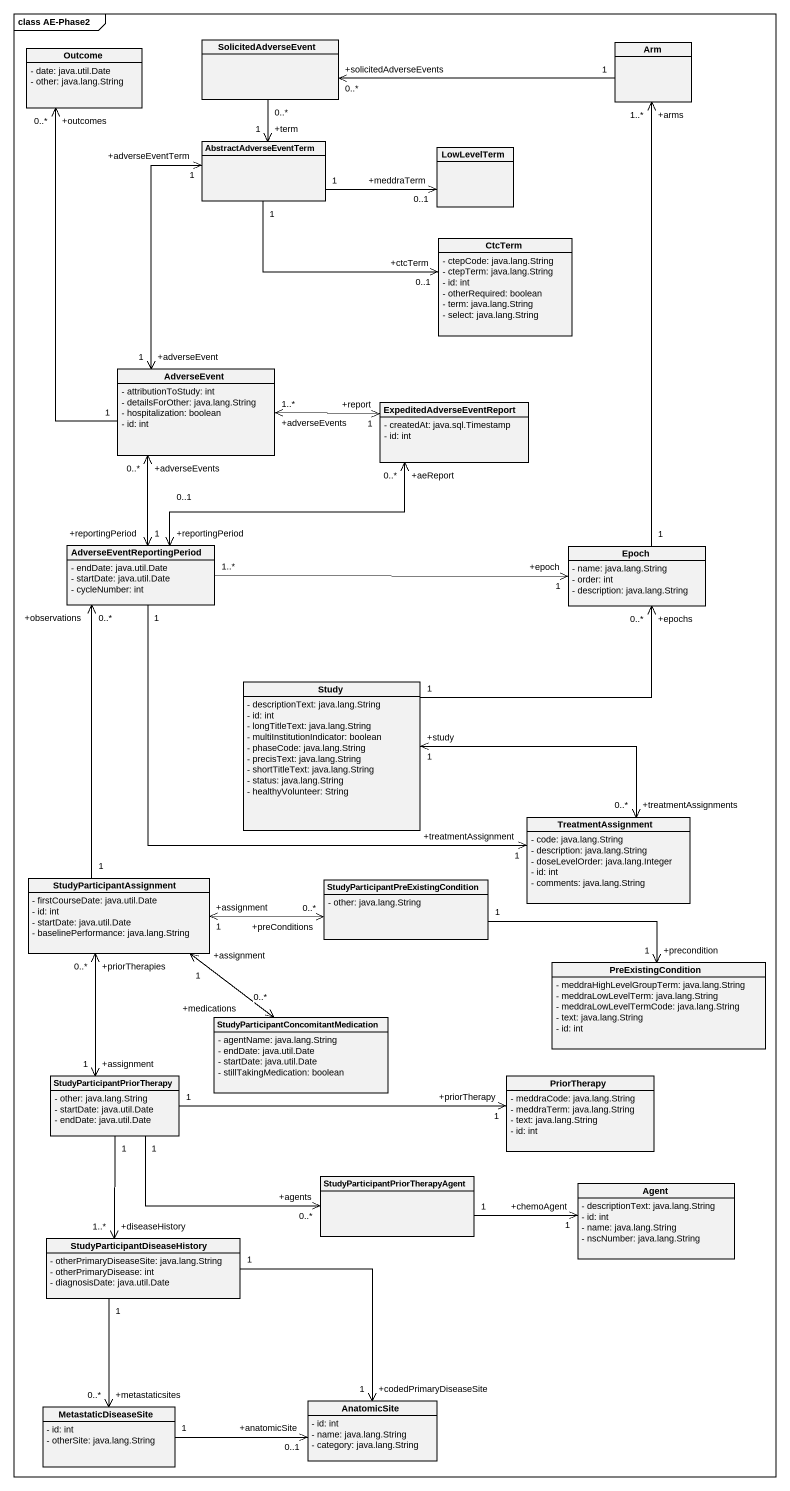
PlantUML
@startuml
mainframe class AE-Phase2
hide circle
hide empty members
skinparam classAttributeIconSize 0
class SolicitedAdverseEvent
class Outcome {
  - date: java.util.Date
  - other: java.lang.String
}
class Arm
class AbstractAdverseEventTerm
class LowLevelTerm
class CtcTerm {
  - ctepCode: java.lang.String
  - ctepTerm: java.lang.String
  - id: int
  - otherRequired: boolean
  - term: java.lang.String
  - select: java.lang.String
}
class AdverseEvent {
  - attributionToStudy: int
  - detailsForOther: java.lang.String
  - hospitalization: boolean
  - id: int
}
class ExpeditedAdverseEventReport {
  - createdAt: java.sql.Timestamp
  - id: int
}
class AdverseEventReportingPeriod {
  - endDate: java.util.Date
  - startDate: java.util.Date
  - cycleNumber: int
}
class Epoch {
  - name: java.lang.String
  - order: int
  - description: java.lang.String
}
class Study {
  - descriptionText: java.lang.String
  - id: int
  - longTitleText: java.lang.String
  - multiInstitutionIndicator: boolean
  - phaseCode: java.lang.String
  - precisText: java.lang.String
  - shortTitleText: java.lang.String
  - status: java.lang.String
  - healthyVolunteer: String
}
class TreatmentAssignment {
  - code: java.lang.String
  - description: java.lang.String
  - doseLevelOrder: java.lang.Integer
  - id: int
  - comments: java.lang.String
}
class StudyParticipantAssignment {
  - firstCourseDate: java.util.Date
  - id: int
  - startDate: java.util.Date
  - baselinePerformance: java.lang.String
}
class "StudyParticipantPreExistingCondition" as StudyParticipantPreExistingC {
  - other: java.lang.String
}
class PreExistingCondition {
  - meddraHighLevelGroupTerm: java.lang.String
  - meddraLowLevelTerm: java.lang.String
  - meddraLowLevelTermCode: java.lang.String
  - text: java.lang.String
  - id: int
}
class "StudyParticipantConcomitantMedication" as StudyParticipantConcomitantM {
  - agentName: java.lang.String
  - endDate: java.util.Date
  - startDate: java.util.Date
  - stillTakingMedication: boolean
}
class StudyParticipantPriorTherapy {
  - other: java.lang.String
  - startDate: java.util.Date
  - endDate: java.util.Date
}
class PriorTherapy {
  - meddraCode: java.lang.String
  - meddraTerm: java.lang.String
  - text: java.lang.String
  - id: int
}
class "StudyParticipantPriorTherapyAgent" as StudyParticipantPriorTherapy_2
class "Agent" as Agent_ {
  - descriptionText: java.lang.String
  - id: int
  - name: java.lang.String
  - nscNumber: java.lang.String
}
class "StudyParticipantDiseaseHistory" as StudyParticipantDiseaseHisto {
  - otherPrimaryDiseaseSite: java.lang.String
  - otherPrimaryDisease: int
  - diagnosisDate: java.util.Date
}
class MetastaticDiseaseSite {
  - id: int
  - otherSite: java.lang.String
}
class AnatomicSite {
  - id: int
  - name: java.lang.String
  - category: java.lang.String
}
SolicitedAdverseEvent "0..*" --> "+term\n1" AbstractAdverseEventTerm
Arm "1" -left-> "+solicitedAdverseEvents\n0..*" SolicitedAdverseEvent
AbstractAdverseEventTerm "1" -right-> "+meddraTerm\n0..1" LowLevelTerm
AbstractAdverseEventTerm "1" -right-> "+ctcTerm\n0..1" CtcTerm
AdverseEvent "1" -up-> "+outcomes\n0..*" Outcome
AdverseEvent "+adverseEvent\n1" <-up-> "+adverseEventTerm\n1" AbstractAdverseEventTerm
ExpeditedAdverseEventReport "+report\n1" <-left-> "+adverseEvents\n1..*" AdverseEvent
AdverseEventReportingPeriod "+reportingPeriod\n1" <-up-> "+adverseEvents\n0..*" AdverseEvent
AdverseEventReportingPeriod "+reportingPeriod\n0..1" <-right-> "+aeReport\n0..*" ExpeditedAdverseEventReport
AdverseEventReportingPeriod "1..*" -right-> "+epoch\n1" Epoch
AdverseEventReportingPeriod "1" --> "+treatmentAssignment\n1" TreatmentAssignment
Epoch "1" -up-> "+arms\n1..*" Arm
Study "1" -right-> "+epochs\n0..*" Epoch
Study "+study\n1" <-right-> "+treatmentAssignments\n0..*" TreatmentAssignment
StudyParticipantAssignment "1" -up-> "+observations\n0..*" AdverseEventReportingPeriod
StudyParticipantAssignment "+assignment\n1" <-right-> "+preConditions\n0..*" StudyParticipantPreExistingC
StudyParticipantAssignment "+assignment\n1" <--> "+medications\n0..*" StudyParticipantConcomitantM
StudyParticipantAssignment "+priorTherapies\n0..*" <--> "+assignment\n1" StudyParticipantPriorTherapy
StudyParticipantPreExistingC "1" -right-> "+precondition\n1" PreExistingCondition
StudyParticipantPriorTherapy "1" -right-> "+priorTherapy\n1" PriorTherapy
StudyParticipantPriorTherapy "1" -right-> "+agents\n0..*" StudyParticipantPriorTherapy_2
StudyParticipantPriorTherapy "1" --> "+diseaseHistory\n1..*" StudyParticipantDiseaseHisto
StudyParticipantPriorTherapy_2 "1" -right-> "+chemoAgent\n1" Agent_
StudyParticipantDiseaseHisto "1" --> "+metastaticsites\n0..*" MetastaticDiseaseSite
StudyParticipantDiseaseHisto "1" --> "+codedPrimaryDiseaseSite\n1" AnatomicSite
MetastaticDiseaseSite "1" -right-> "+anatomicSite\n0..1" AnatomicSite
@enduml
